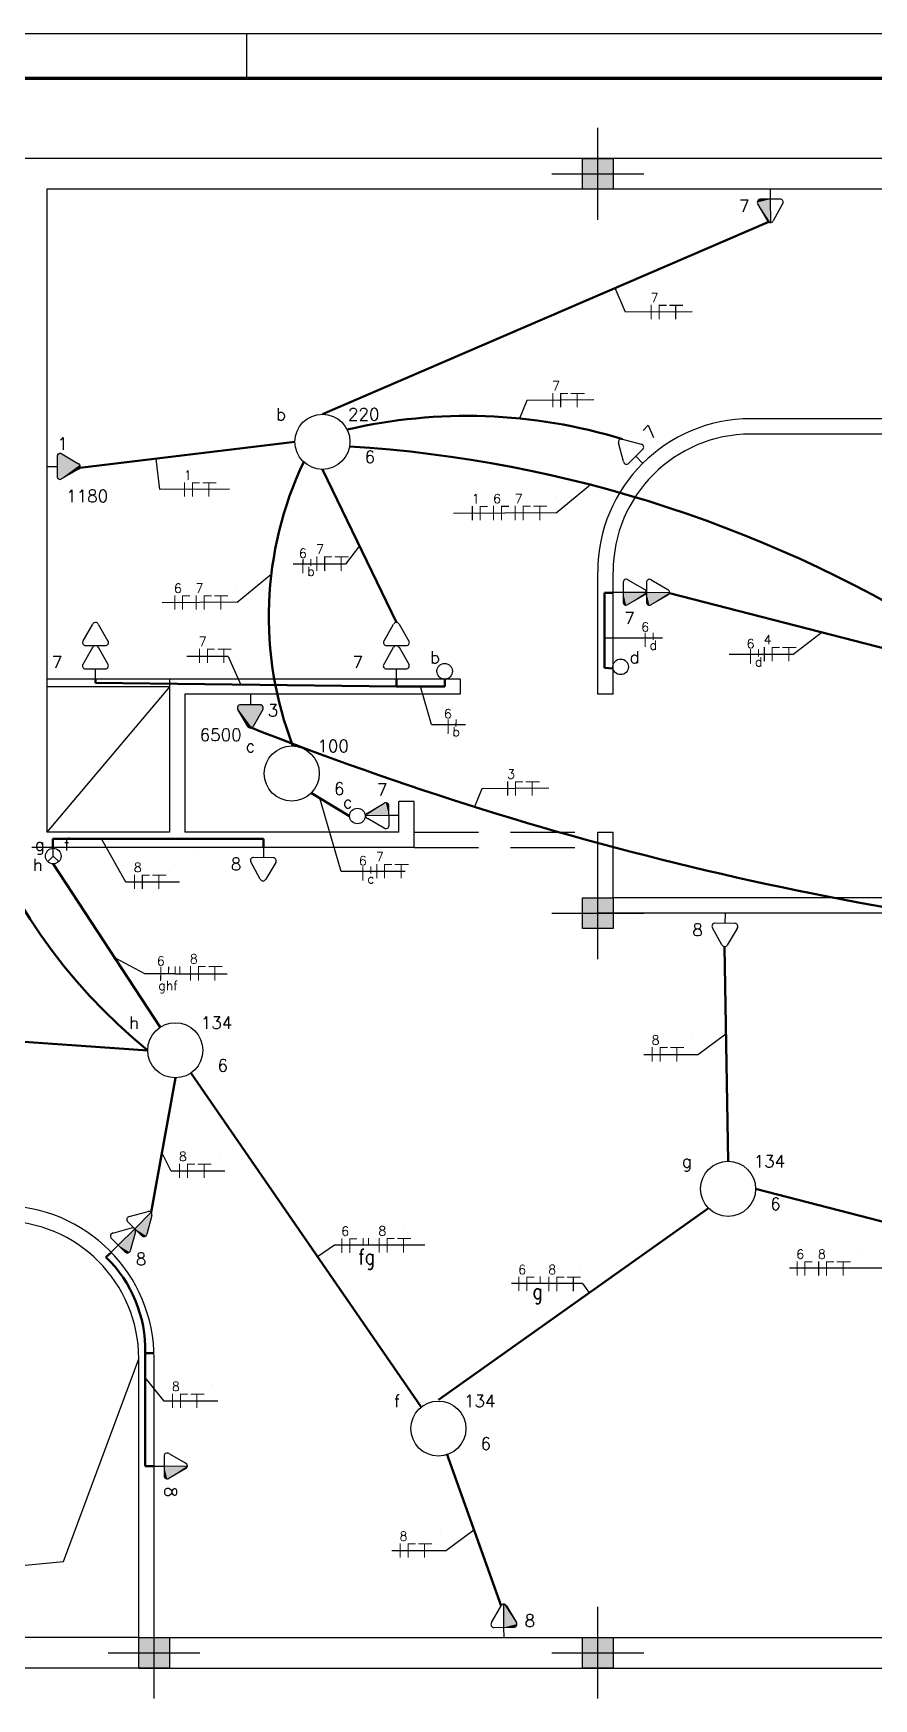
# Model space of a CAD drawing. Header units: metres. Extents: x 3615.8 to 3645.2, y 1798 to 1818.7.
# Drawn here: x 3630.58 to 3637.13, y 1805.73 to 1818.69 of the extents above; entities that cross this region are included whole.
import ezdxf
from ezdxf.enums import TextEntityAlignment as Align

# ---------------------------------------------------------------- set-up
doc = ezdxf.new("R2010")
doc.units = ezdxf.units.M
doc.linetypes.add('Contínuo', pattern=[0])
doc.linetypes.add('DASHED', pattern=[0.75, 0.5, -0.25])
for name, color, linetype in [('10', 10, 'Continuous'), ('2', 4, 'Continuous'), ('4', 136, 'Continuous'), ('Acessorios', 4, 'Continuous'), ('ALVENARIA', 7, 'Continuous'), ('CIRCUITOS', 250, 'Continuous'), ('ILUMINAÇÃO', 1, 'Contínuo'), ('INTERRUPTORES', 1, 'Continuous'), ('TOMADAS-ENERGIA', 1, 'Continuous')]:
    doc.layers.add(name, color=color, linetype=linetype)
doc.layers.add('ELETRODUTOS', color=5, linetype='Continuous', lineweight=50)
doc.styles.add('ROMANS', font='ROMANS.shx', dxfattribs={"width": 0.8, "height": 0.1})

# ---------------------------------------------------------------- blocks, each defined once
blk = doc.blocks.new('st')
at = {"layer": '2'}
h = blk.add_hatch(color=256, dxfattribs=at)
h.paths.add_polyline_path([(0, 10), (0, 0), (10, 0), (10, 10)])
h.paths.add_polyline_path([(-10, 10), (-10, 0), (0, 0), (0, 10)])
h.paths.add_polyline_path([(-10, 0), (-10, -10), (0, -10), (0, 0)])
h.paths.add_polyline_path([(0, 0), (0, -10), (10, -10), (10, 0)])
at = {"layer": '10'}
for p, q in [((0, 30), (0, -30)), ((-30, 0), (30, 0))]:
    blk.add_line(p, q, dxfattribs=at)
at = {"layer": '4'}
blk.add_lwpolyline([(-10, -10), (-10, 10), (10, 10), (10, -10)], close=True, dxfattribs=at)
blk = doc.blocks.new('A$C8d71f97b')
at = {"layer": 'TOMADAS-ENERGIA'}
for p, q in [((0.27, 0.249), (0.333, 0.359)), ((0.351, 0.218), (0.351, 0.37)), ((0.369, 0.359), (0.432, 0.248)), ((0.286, 0.218), (0.415, 0.218)), ((0.351, 0.066), (0.351, 0.218)), ((0.27, 0.097), (0.333, 0.207)), ((0.369, 0.207), (0.432, 0.096)), ((0.286, 0.066), (0.415, 0.066)), ((0.351, 0), (0.351, 0.066))]:
    blk.add_line(p, q, dxfattribs=at)
for centre, start, end in [((0.351, 0.35), 26.0479, 153.9521), ((0.286, 0.238), 143.1332, 270.777), ((0.351, 0.198), 26.0479, 153.9521), ((0.416, 0.238), 267.1811, 32.5689), ((0.286, 0.086), 143.1332, 270.777), ((0.416, 0.086), 267.1811, 32.5689)]:
    blk.add_arc(centre, 0.0197, start, end, dxfattribs=at)
at = {"layer": 'TOMADAS-ENERGIA', "linetype": 'Continuous'}
for points in [[(0.351, 0.37), (0.432, 0.248), (0.361, 0.367)], [(0.432, 0.248), (0.351, 0.37), (0.436, 0.238)], [(0.351, 0.218), (0.436, 0.238), (0.351, 0.37)], [(0.369, 0.359), (0.361, 0.367), (0.432, 0.248)], [(0.436, 0.238), (0.351, 0.218), (0.433, 0.228)], [(0.415, 0.218), (0.433, 0.228), (0.351, 0.218)], [(0.351, 0.218), (0.432, 0.096), (0.361, 0.215)], [(0.432, 0.096), (0.351, 0.218), (0.436, 0.086)], [(0.351, 0.066), (0.436, 0.086), (0.351, 0.218)], [(0.433, 0.228), (0.415, 0.218), (0.425, 0.22)], [(0.369, 0.207), (0.361, 0.215), (0.432, 0.096)], [(0.436, 0.086), (0.351, 0.066), (0.433, 0.076)], [(0.415, 0.066), (0.433, 0.076), (0.351, 0.066)], [(0.433, 0.076), (0.415, 0.066), (0.425, 0.068)]]:
    blk.add_solid(points, dxfattribs=at)
at = {"layer": 'TOMADAS-ENERGIA', "style": 'ROMANS', "flags": 8}
for tag, p in [('020', (0.103, 0.11)), ('001', (0.52, 0.108))]:
    blk.add_attdef(tag, text='', height=0.08, dxfattribs=at).set_placement(p, align=Align.MIDDLE_CENTER)
blk = doc.blocks.new('TEMED02')
for p, q in [((0, 1.32), (0, 4.36)), ((-1.62, 1.95), (-0.35, 4.14)), ((0.35, 4.14), (1.63, 1.92)), ((-1.3, 1.32), (1.28, 1.32)), ((0, 0), (0, 1.32))]:
    blk.add_line(p, q)
for centre, start, end in [((0, 3.97), 26.0479, 153.9521), ((-1.3, 1.71), 143.1332, 270.777), ((1.3, 1.71), 267.1811, 32.5689)]:
    blk.add_arc(centre, 0.393, start, end)
at = {"linetype": 'Continuous'}
for points in [[(0, 4.36), (1.63, 1.92), (0.21, 4.3)], [(1.63, 1.92), (0, 4.36), (1.69, 1.72)], [(0, 1.32), (1.69, 1.72), (0, 4.36)], [(0.35, 4.14), (0.21, 4.3), (1.63, 1.92)], [(1.69, 1.72), (0, 1.32), (1.64, 1.52)], [(1.28, 1.32), (1.64, 1.52), (0, 1.32)], [(1.64, 1.52), (1.28, 1.32), (1.49, 1.37)]]:
    blk.add_solid(points, dxfattribs=at)
at = {"style": 'ROMANS', "flags": 8}
for tag, p in [('020', (-4.96, 2.19)), ('001', (3.39, 2.17))]:
    blk.add_attdef(tag, text='', height=1.6, dxfattribs=at).set_placement(p, align=Align.MIDDLE_CENTER)
blk = doc.blocks.new('TEBAI01')
for p, q in [((-1.62, 1.95), (-0.35, 4.14)), ((0.35, 4.14), (1.63, 1.92)), ((-1.3, 1.32), (1.28, 1.32)), ((0, 0), (0, 1.32))]:
    blk.add_line(p, q)
for centre, start, end in [((0, 3.97), 26.0479, 153.9521), ((-1.3, 1.71), 143.1332, 270.777), ((1.3, 1.71), 267.1811, 32.5689)]:
    blk.add_arc(centre, 0.393, start, end)
at = {"style": 'ROMANS', "flags": 8}
for tag, p in [('020', (-5.03, 2.2)), ('001', (3.56, 2.23))]:
    blk.add_attdef(tag, text='', height=1.6, dxfattribs=at).set_placement(p, align=Align.MIDDLE_CENTER)
blk = doc.blocks.new('TEALT03')
for p, q in [((-1.62, 1.95), (-0.35, 4.14)), ((0.35, 4.14), (1.63, 1.92)), ((-1.3, 1.32), (1.28, 1.32)), ((0, 0), (0, 1.32))]:
    blk.add_line(p, q)
for centre, start, end in [((0, 3.97), 26.0479, 153.9521), ((-1.3, 1.71), 143.1332, 270.777), ((1.3, 1.71), 267.1811, 32.5689)]:
    blk.add_arc(centre, 0.393, start, end)
at = {"linetype": 'Continuous'}
for points in [[(-0.21, 4.3), (1.69, 1.72), (0, 4.36)], [(0, 4.36), (1.63, 1.92), (0.21, 4.3)], [(1.63, 1.92), (0, 4.36), (1.69, 1.72)], [(-1.62, 1.95), (1.49, 1.37), (-0.35, 4.14)], [(-0.35, 4.14), (1.64, 1.52), (-0.21, 4.3)], [(1.64, 1.52), (-0.35, 4.14), (1.49, 1.37)], [(1.69, 1.72), (-0.21, 4.3), (1.64, 1.52)], [(0.35, 4.14), (0.21, 4.3), (1.63, 1.92)], [(-1.69, 1.75), (1.28, 1.32), (-1.62, 1.95)], [(1.28, 1.32), (-1.69, 1.75), (-1.31, 1.32)], [(-1.66, 1.54), (-1.31, 1.32), (-1.69, 1.75)], [(-1.31, 1.32), (-1.66, 1.54), (-1.51, 1.38)], [(1.49, 1.37), (-1.62, 1.95), (1.28, 1.32)]]:
    blk.add_solid(points, dxfattribs=at)
at = {"style": 'ROMANS', "flags": 8}
for tag, p in [('020', (-4.82, 2.03)), ('001', (3.51, 2.07))]:
    blk.add_attdef(tag, text='', height=1.6, dxfattribs=at).set_placement(p, align=Align.MIDDLE_CENTER)
blk = doc.blocks.new('A$C93b2c405')
at = {"layer": 'TOMADAS-ENERGIA'}
for p, q in [((0.269, 0.37), (0.269, 0.304)), ((0.252, 0.163), (0.188, 0.274)), ((0.334, 0.304), (0.205, 0.304)), ((0.35, 0.273), (0.287, 0.163)), ((0.251, 0.011), (0.188, 0.122)), ((0.334, 0.152), (0.205, 0.152)), ((0.35, 0.121), (0.287, 0.011))]:
    blk.add_line(p, q, dxfattribs=at)
for centre, start, end in [((0.205, 0.284), 87.1811, 212.5689), ((0.335, 0.284), 323.1332, 90.777), ((0.204, 0.132), 87.1811, 212.5689), ((0.269, 0.172), 206.0479, 333.9521), ((0.334, 0.132), 323.1332, 90.777), ((0.269, 0.02), 206.0479, 333.9521)]:
    blk.add_arc(centre, 0.0197, start, end, dxfattribs=at)
at = {"layer": 'TOMADAS-ENERGIA', "style": 'ROMANS', "flags": 8}
for tag, p in [('001', (0.091, 0.259)), ('020', (0.521, 0.26))]:
    blk.add_attdef(tag, text='', height=0.08, rotation=180, dxfattribs=at).set_placement(p, align=Align.MIDDLE_CENTER)
blk = doc.blocks.new('A$C0BD3781F')
blk.add_circle((0.36, 0.36), 0.36)
at = {"style": 'ROMANS', "flags": 8}
for tag, p in [('001', (0.188, 0.472)), ('009', (0.502, 0.474)), ('020', (0.356, 0.232))]:
    blk.add_attdef(tag, text='', height=0.16, dxfattribs=at).set_placement(p, align=Align.MIDDLE_CENTER)
blk = doc.blocks.new('Ir1s01')
blk.add_circle((0, 1.02), 1.02)
at = {"style": 'ROMANS', "flags": 8}
blk.add_attdef('009', text='', height=1.6, dxfattribs=at).set_placement((1.81, 2.29), align=Align.MIDDLE_CENTER)
blk = doc.blocks.new('Ir3s03')
for p, q in [((0, 1.02), (-0.72, 0.3)), ((0, 1.02), (0, 2.03)), ((0.72, 0.3), (0, 1.02)), ((0, 1.02), (0, 1.02))]:
    blk.add_line(p, q)
blk.add_circle((0, 1.02), 1.02)
at = {"style": 'ROMANS', "flags": 8}
for tag, p in [('030', (-1.77, 2.54)), ('009', (1.79, 2.54)), ('031', (-2.03, -0.12))]:
    blk.add_attdef(tag, text='', height=1.6, dxfattribs=at).set_placement(p, align=Align.MIDDLE_CENTER)
blk = doc.blocks.new('FNT')
at = {"const_width": 0.24}
for points in [[(0.12, 1.68), (0.12, -1.68)], [(1.84, 1.56), (3.68, 1.56)], [(1.96, 1.44), (1.96, -1.68)], [(4.32, 1.56), (7.52, 1.56)], [(5.8, 1.44), (5.8, -1.68)]]:
    blk.add_lwpolyline(points, dxfattribs=at)
at = {"style": 'ROMANS', "flags": 8}
blk.add_attdef('001', text='', height=1.6, dxfattribs=at).set_placement((0.89, 3.34), align=Align.MIDDLE_CENTER)
blk = doc.blocks.new('A$C27EA2FDF')
at = {"const_width": 0.009}
for points in [[(0.04, 0.126), (0.04, 0)], [(0.104, 0.121), (0.173, 0.121)], [(0.109, 0.117), (0.109, 0)]]:
    blk.add_lwpolyline(points, dxfattribs=at)
at = {"style": 'ROMANS', "flags": 8}
blk.add_attdef('001', text='', height=0.06, dxfattribs=at).set_placement((0.069, 0.188), align=Align.MIDDLE_CENTER)
blk = doc.blocks.new('A$C3508442B')
at = {"const_width": 0.024}
for points in [[(0.227, 0.043), (0.392, 0.012)], [(0.262, 0.224), (0.592, 0.161)]]:
    blk.add_lwpolyline(points, dxfattribs=at)
at = {"style": 'ROMANS', "flags": 8}
for tag, p in [('001', (0.105, 0.258)), ('009', (0.634, 0.329))]:
    blk.add_attdef(tag, text='', height=0.16, rotation=79, dxfattribs=at).set_placement(p, align=Align.MIDDLE_CENTER)

msp = doc.modelspace()

# ---------------------------------------------------------------- linework, layer by layer
for p, q in [((3615.809, 1818.686), (3645.156, 1818.686)), ((3632.245, 1818.686), (3632.245, 1818.338))]:
    msp.add_line(p, q)
at = {"lineweight": 100}
msp.add_line((3616.507, 1818.338), (3644.807, 1818.338), dxfattribs=at)
at = {"color": 18, "true_color": 0x000000}
msp.add_line((3636.501, 1813.851), (3636.725, 1814.025), dxfattribs=at)
at = {"layer": 'Acessorios'}
for p, q in [((3631.645, 1813.661), (3630.691, 1813.661)), ((3631.645, 1813.601), (3630.691, 1812.469)), ((3631.645, 1813.601), (3630.691, 1813.601)), ((3631.406, 1806.202), (3624.734, 1806.202)), ((3631.406, 1805.964), (3624.734, 1805.964))]:
    msp.add_line(p, q, dxfattribs=at)
at = {"layer": 'Acessorios', "linetype": 'DASHED'}
for p, q in [((3633.551, 1812.469), (3634.981, 1812.469)), ((3633.551, 1812.35), (3634.981, 1812.35))]:
    msp.add_line(p, q, dxfattribs=at)
at = {"layer": 'ALVENARIA'}
for p, q in [((3641.058, 1817.712), (3617.227, 1817.712)), ((3630.691, 1817.474), (3630.691, 1812.469)), ((3641.058, 1817.474), (3630.691, 1817.474)), ((3641.058, 1815.687), (3636.172, 1815.687)), ((3640.819, 1815.567), (3636.172, 1815.567)), ((3634.981, 1813.542), (3634.981, 1814.495)), ((3635.1, 1813.542), (3635.1, 1814.495)), ((3631.645, 1813.661), (3631.645, 1812.469)), ((3633.908, 1813.661), (3631.645, 1813.661)), ((3633.908, 1813.661), (3633.908, 1813.542)), ((3631.764, 1813.542), (3631.764, 1812.469)), ((3633.908, 1813.542), (3631.764, 1813.542)), ((3635.1, 1813.542), (3634.981, 1813.542)), ((3633.432, 1812.469), (3633.432, 1812.708)), ((3633.551, 1812.708), (3633.432, 1812.708)), ((3633.551, 1812.35), (3633.551, 1812.708)), ((3631.645, 1812.469), (3630.691, 1812.469)), ((3633.432, 1812.469), (3631.764, 1812.469)), ((3634.981, 1811.838), (3634.981, 1812.469)), ((3634.981, 1812.469), (3635.1, 1812.469)), ((3635.1, 1811.957), (3635.1, 1812.469)), ((3633.551, 1812.35), (3630.572, 1812.35)), ((3640.819, 1811.838), (3634.981, 1811.838)), ((3640.819, 1811.957), (3635.1, 1811.957)), ((3630.819, 1806.794), (3631.406, 1808.371)), ((3631.406, 1805.964), (3631.406, 1808.371)), ((3631.525, 1806.202), (3631.525, 1808.371)), ((3624.734, 1806.202), (3630.819, 1806.794)), ((3631.525, 1806.202), (3640.819, 1806.202)), ((3631.406, 1805.964), (3641.058, 1805.964))]:
    msp.add_line(p, q, dxfattribs=at)
for centre, radius, start, end in [((3636.172, 1814.495), 1.192, 90, 180), ((3636.172, 1814.495), 1.072, 90, 180), ((3630.334, 1808.371), 1.192, 0, 90), ((3630.334, 1808.371), 1.072, 0, 90)]:
    msp.add_arc(centre, radius, start, end, dxfattribs=at)
at = {"layer": 'CIRCUITOS'}
for p, q in [((3635.196, 1816.516), (3635.115, 1816.703)), ((3635.716, 1816.519), (3635.196, 1816.516)), ((3634.429, 1815.83), (3634.371, 1815.689)), ((3634.95, 1815.833), (3634.429, 1815.83)), ((3631.57, 1815.135), (3631.541, 1815.376)), ((3632.112, 1815.139), (3631.57, 1815.135)), ((3634.653, 1815.084), (3634.653, 1815.084)), ((3634.658, 1814.955), (3634.923, 1815.174)), ((3634.658, 1814.955), (3633.858, 1814.95)), ((3633.124, 1814.698), (3633.015, 1814.555)), ((3632.173, 1814.258), (3632.438, 1814.477)), ((3633.015, 1814.555), (3632.609, 1814.555)), ((3632.168, 1814.387), (3632.168, 1814.387)), ((3632.173, 1814.258), (3631.588, 1814.255)), ((3635.033, 1813.981), (3635.485, 1813.981)), ((3635.222, 1813.981), (3635.222, 1813.981)), ((3632.101, 1813.837), (3631.781, 1813.837)), ((3632.101, 1813.837), (3632.201, 1813.617)), ((3636.501, 1813.851), (3636.003, 1813.851)), ((3633.687, 1813.306), (3633.601, 1813.602)), ((3633.687, 1813.306), (3633.95, 1813.306)), ((3634.078, 1812.807), (3634.02, 1812.666)), ((3634.599, 1812.811), (3634.078, 1812.807)), ((3632.983, 1812.162), (3632.816, 1812.735)), ((3631.306, 1812.08), (3631.117, 1812.417)), ((3631.842, 1812.335), (3631.842, 1812.335)), ((3631.686, 1812.214), (3631.686, 1812.214)), ((3633.481, 1812.162), (3632.983, 1812.162)), ((3631.724, 1812.08), (3631.306, 1812.08)), ((3631.454, 1811.367), (3631.22, 1811.491)), ((3631.689, 1811.367), (3631.454, 1811.367)), ((3631.689, 1811.367), (3632.094, 1811.367)), ((3635.719, 1810.871), (3635.719, 1810.871)), ((3635.757, 1810.736), (3635.979, 1810.9)), ((3635.757, 1810.736), (3635.34, 1810.736)), ((3631.659, 1809.83), (3631.586, 1809.977)), ((3632.038, 1809.965), (3632.038, 1809.965)), ((3632.076, 1809.83), (3631.659, 1809.83)), ((3633.471, 1809.383), (3633.471, 1809.383)), ((3632.931, 1809.254), (3632.799, 1809.164)), ((3633.635, 1809.254), (3632.931, 1809.254)), ((3637.015, 1809.204), (3637.015, 1809.204)), ((3634.849, 1809.084), (3634.849, 1809.084)), ((3637.307, 1809.075), (3636.475, 1809.075)), ((3634.863, 1808.956), (3634.309, 1808.956)), ((3634.863, 1808.956), (3634.915, 1808.883)), ((3631.604, 1808.04), (3631.456, 1808.224)), ((3631.983, 1808.174), (3631.983, 1808.174)), ((3632.021, 1808.04), (3631.604, 1808.04)), ((3633.756, 1807.009), (3633.756, 1807.009)), ((3633.794, 1806.875), (3634.016, 1807.039)), ((3633.794, 1806.875), (3633.376, 1806.875))]:
    msp.add_line(p, q, dxfattribs=at)
at = {"layer": 'CIRCUITOS', "const_width": 0.00804}
for points in [[(3631.69, 1811.424), (3631.689, 1811.367)], [(3631.727, 1811.424), (3631.727, 1811.367)], [(3631.727, 1811.424), (3631.727, 1811.367)], [(3633.153, 1809.311), (3633.153, 1809.254)], [(3633.153, 1809.311), (3633.153, 1809.254)], [(3633.196, 1809.311), (3633.196, 1809.254)], [(3634.532, 1809.012), (3634.531, 1808.956)]]:
    msp.add_lwpolyline(points, dxfattribs=at)
at = {"layer": 'ELETRODUTOS'}
for p, q in [((3632.836, 1815.722), (3636.313, 1817.218)), ((3632.622, 1815.508), (3630.948, 1815.304)), ((3632.836, 1815.293), (3633.412, 1814.102)), ((3635.033, 1813.747), (3635.033, 1814.331)), ((3635.033, 1814.331), (3635.1, 1814.331)), ((3637.745, 1813.762), (3635.54, 1814.329)), ((3631.068, 1813.632), (3631.068, 1813.661)), ((3633.412, 1813.661), (3633.412, 1813.602)), ((3633.789, 1813.661), (3633.789, 1813.602)), ((3635.1, 1813.743), (3635.033, 1813.747)), ((3633.412, 1813.602), (3631.068, 1813.632)), ((3633.412, 1813.602), (3633.789, 1813.602)), ((3632.75, 1812.774), (3633.048, 1812.595)), ((3632.378, 1812.417), (3630.737, 1812.417)), ((3630.737, 1812.417), (3630.737, 1812.35)), ((3632.378, 1812.35), (3632.378, 1812.417)), ((3630.74, 1812.222), (3631.573, 1810.951)), ((3635.996, 1809.908), (3635.968, 1811.578)), ((3628.982, 1810.946), (3631.476, 1810.771)), ((3631.691, 1810.557), (3631.502, 1809.511)), ((3633.602, 1807.999), (3631.812, 1810.595)), ((3638.818, 1809.02), (3636.21, 1809.694)), ((3635.844, 1809.542), (3633.741, 1808.05)), ((3631.19, 1809.199), (3631.15, 1809.161)), ((3631.525, 1808.415), (3631.456, 1808.415)), ((3631.456, 1808.415), (3631.456, 1807.535)), ((3634.228, 1806.448), (3633.804, 1807.63)), ((3631.525, 1807.535), (3631.456, 1807.535))]:
    msp.add_line(p, q, dxfattribs=at)
for centre, radius, start, end in [((3633.963, 1811.569), 4.14, 73.0168, 103.0448), ((3632.43, 1805.533), 9.958, 57.3103, 86.4419), ((3635.219, 1814.147), 2.8, 154.539, 201.0829), ((3634.23, 1814.162), 4.368, 167.1177, 230.9211), ((3641.695, 1837.107), 25.617, 248.3749, 265.6762), ((3630.457, 1808.442), 0.999, 358.4958, 46.0876)]:
    msp.add_arc(centre, radius, start, end, dxfattribs=at)

# ---------------------------------------------------------------- block references
ref = msp.add_blockref('A$C8d71f97b', (3635.102, 1814.756), dxfattribs=dict(xscale=1.191536858363295, yscale=1.191536858363295, zscale=1.191536858363295, rotation=269.6985197882037))
ref.add_attrib('001', '7', dxfattribs={"layer": 'TOMADAS-ENERGIA', "height": 0.0953, "style": 'ROMANS', "flags": 8}).set_placement((3635.228, 1814.135), align=Align.MIDDLE_CENTER)
at = {"xscale": 1.191536858363295, "yscale": 1.191536858363295, "zscale": 1.191536858363295, "rotation": 180}
for p in [(3631.39, 1814.102), (3633.733, 1814.102)]:
    msp.add_blockref('A$C93b2c405', p, dxfattribs=at).add_auto_attribs({'020': '7'})
ref = msp.add_blockref('A$C8d71f97b', (3630.895, 1809.495), dxfattribs=dict(xscale=1.191536858363295, yscale=1.191536858363295, zscale=1.191536858363295, rotation=315.0000000001031))
ref.add_attrib('001', '8', dxfattribs={"layer": 'TOMADAS-ENERGIA', "height": 0.0953, "style": 'ROMANS', "flags": 8}).set_placement((3631.424, 1809.147), align=Align.MIDDLE_CENTER)
at = {"layer": 'ALVENARIA', "xscale": 0.01191536858363295, "yscale": 0.01191536858363295, "zscale": 0.01191536858363295, "rotation": 89.99999999999999}
for p in [(3634.981, 1817.593), (3634.981, 1811.838), (3631.525, 1806.083), (3634.981, 1806.083)]:
    msp.add_blockref('st', p, dxfattribs=at)
at = {"layer": 'CIRCUITOS', "lineweight": 30}
ref = msp.add_blockref('FNT', (3635.393, 1816.517), dxfattribs=dict(at, xscale=0.03351197414098, yscale=0.03351197414098, zscale=0.03351197414098))
ref.add_attrib('001', '7', dxfattribs={"layer": '0', "height": 0.0715, "style": 'ROMANS', "flags": 8}).set_placement((3635.423, 1816.629), align=Align.MIDDLE_CENTER)
ref = msp.add_blockref('FNT', (3634.626, 1815.831), dxfattribs=dict(at, xscale=0.03351197414098, yscale=0.03351197414098, zscale=0.03351197414098))
ref.add_attrib('001', '7', dxfattribs={"layer": '0', "height": 0.0715, "style": 'ROMANS', "flags": 8}).set_placement((3634.656, 1815.943), align=Align.MIDDLE_CENTER)
ref = msp.add_blockref('FNT', (3631.758, 1815.136), dxfattribs=dict(at, xscale=0.03351197414098, yscale=0.03351197414098, zscale=0.03351197414098))
ref.add_attrib('001', '1', dxfattribs={"layer": '0', "height": 0.0715, "style": 'ROMANS', "flags": 8}).set_placement((3631.788, 1815.248), align=Align.MIDDLE_CENTER)
at = {"layer": 'CIRCUITOS'}
ref = msp.add_blockref('A$C27EA2FDF', (3633.968, 1814.896), dxfattribs=dict(at, xscale=0.893652643772471, yscale=0.893652643772471, zscale=0.893652643772471))
ref.add_attrib('001', '1', dxfattribs={"layer": '0', "height": 0.0715, "style": 'ROMANS', "flags": 8}).set_placement((3634.03, 1815.064), align=Align.MIDDLE_CENTER)
ref = msp.add_blockref('A$C27EA2FDF', (3634.134, 1814.897), dxfattribs=dict(at, xscale=0.893652643772471, yscale=0.893652643772471, zscale=0.893652643772471))
ref.add_attrib('001', '6', dxfattribs={"layer": '0', "height": 0.0715, "style": 'ROMANS', "flags": 8}).set_placement((3634.196, 1815.065), align=Align.MIDDLE_CENTER)
at = {"layer": 'CIRCUITOS', "lineweight": 30}
ref = msp.add_blockref('FNT', (3634.334, 1814.953), dxfattribs=dict(at, xscale=0.03351197414098, yscale=0.03351197414098, zscale=0.03351197414098))
ref.add_attrib('001', '7', dxfattribs={"layer": '0', "height": 0.0715, "style": 'ROMANS', "flags": 8}).set_placement((3634.364, 1815.065), align=Align.MIDDLE_CENTER)
ref = msp.add_blockref('FNT', (3632.788, 1814.559), dxfattribs=dict(at, xscale=0.03351197414098, yscale=0.03351197414098, zscale=0.03351197414098))
ref.add_attrib('001', '7', dxfattribs={"layer": '0', "height": 0.0715, "style": 'ROMANS', "flags": 8}).set_placement((3632.818, 1814.671), align=Align.MIDDLE_CENTER)
ref = msp.add_blockref('A$C3508442B', (3632.776, 1814.668), dxfattribs=dict(at, xscale=-0.335119741414676, yscale=0.3351197414146765, zscale=0.3351197414146765, rotation=78.7512890459185))
ref.add_attrib('009', 'b', dxfattribs={"layer": '0', "height": 0.0715, "rotation": 359.7513, "style": 'ROMANS', "flags": 8}).set_placement((3632.748, 1814.499), align=Align.MIDDLE_CENTER)
ref.add_attrib('001', '6', dxfattribs={"layer": '0', "height": 0.0715, "style": 'ROMANS', "flags": 8}).set_placement((3632.684, 1814.64), align=Align.MIDDLE_CENTER)
at = {"layer": 'CIRCUITOS'}
ref = msp.add_blockref('A$C27EA2FDF', (3631.65, 1814.2), dxfattribs=dict(at, xscale=0.893652643772471, yscale=0.893652643772471, zscale=0.893652643772471))
ref.add_attrib('001', '6', dxfattribs={"layer": '0', "height": 0.0715, "style": 'ROMANS', "flags": 8}).set_placement((3631.711, 1814.368), align=Align.MIDDLE_CENTER)
at = {"layer": 'CIRCUITOS', "lineweight": 30}
ref = msp.add_blockref('FNT', (3631.85, 1814.256), dxfattribs=dict(at, xscale=0.03351197414098, yscale=0.03351197414098, zscale=0.03351197414098))
ref.add_attrib('001', '7', dxfattribs={"layer": '0', "height": 0.0715, "style": 'ROMANS', "flags": 8}).set_placement((3631.879, 1814.368), align=Align.MIDDLE_CENTER)
ref = msp.add_blockref('A$C3508442B', (3635.441, 1814.094), dxfattribs=dict(at, xscale=-0.335119741414676, yscale=0.3351197414146765, zscale=0.3351197414146765, rotation=78.7512890459185))
ref.add_attrib('009', 'd', dxfattribs={"layer": '0', "height": 0.0715, "rotation": 359.7513, "style": 'ROMANS', "flags": 8}).set_placement((3635.413, 1813.925), align=Align.MIDDLE_CENTER)
ref.add_attrib('001', '6', dxfattribs={"layer": '0', "height": 0.0715, "style": 'ROMANS', "flags": 8}).set_placement((3635.35, 1814.066), align=Align.MIDDLE_CENTER)
ref = msp.add_blockref('FNT', (3631.875, 1813.841), dxfattribs=dict(at, xscale=0.03351197414098, yscale=0.03351197414098, zscale=0.03351197414098))
ref.add_attrib('001', '7', dxfattribs={"layer": '0', "height": 0.0715, "style": 'ROMANS', "flags": 8}).set_placement((3631.904, 1813.953), align=Align.MIDDLE_CENTER)
ref = msp.add_blockref('A$C3508442B', (3636.262, 1813.964), dxfattribs=dict(at, xscale=-0.335119741414676, yscale=0.3351197414146765, zscale=0.3351197414146765, rotation=78.7512890459185))
ref.add_attrib('009', 'd', dxfattribs={"layer": '0', "height": 0.0715, "rotation": 359.7513, "style": 'ROMANS', "flags": 8}).set_placement((3636.234, 1813.795), align=Align.MIDDLE_CENTER)
ref.add_attrib('001', '6', dxfattribs={"layer": '0', "height": 0.0715, "style": 'ROMANS', "flags": 8}).set_placement((3636.171, 1813.936), align=Align.MIDDLE_CENTER)
ref = msp.add_blockref('FNT', (3636.274, 1813.855), dxfattribs=dict(at, xscale=0.03351197414098, yscale=0.03351197414098, zscale=0.03351197414098))
ref.add_attrib('001', '4', dxfattribs={"layer": '0', "height": 0.0715, "style": 'ROMANS', "flags": 8}).set_placement((3636.304, 1813.967), align=Align.MIDDLE_CENTER)
ref = msp.add_blockref('A$C3508442B', (3633.906, 1813.419), dxfattribs=dict(at, xscale=-0.335119741414676, yscale=0.3351197414146765, zscale=0.3351197414146765, rotation=78.7512890459185))
ref.add_attrib('009', 'b', dxfattribs={"layer": '0', "height": 0.0715, "rotation": 359.7513, "style": 'ROMANS', "flags": 8}).set_placement((3633.878, 1813.251), align=Align.MIDDLE_CENTER)
ref.add_attrib('001', '6', dxfattribs={"layer": '0', "height": 0.0715, "style": 'ROMANS', "flags": 8}).set_placement((3633.814, 1813.391), align=Align.MIDDLE_CENTER)
ref = msp.add_blockref('FNT', (3634.275, 1812.809), dxfattribs=dict(at, xscale=0.03351197414098, yscale=0.03351197414098, zscale=0.03351197414098))
ref.add_attrib('001', '3', dxfattribs={"layer": '0', "height": 0.0715, "style": 'ROMANS', "flags": 8}).set_placement((3634.305, 1812.921), align=Align.MIDDLE_CENTER)
ref = msp.add_blockref('FNT', (3631.368, 1812.083), dxfattribs=dict(at, xscale=0.03351197414098, yscale=0.03351197414098, zscale=0.03351197414098))
ref.add_attrib('001', '8', dxfattribs={"layer": '0', "height": 0.0715, "style": 'ROMANS', "flags": 8}).set_placement((3631.398, 1812.195), align=Align.MIDDLE_CENTER)
ref = msp.add_blockref('A$C3508442B', (3633.243, 1812.275), dxfattribs=dict(at, xscale=-0.335119741414676, yscale=0.3351197414146765, zscale=0.3351197414146765, rotation=78.7512890459185))
ref.add_attrib('009', 'c', dxfattribs={"layer": '0', "height": 0.0715, "rotation": 359.7513, "style": 'ROMANS', "flags": 8}).set_placement((3633.214, 1812.106), align=Align.MIDDLE_CENTER)
ref.add_attrib('001', '6', dxfattribs={"layer": '0', "height": 0.0715, "style": 'ROMANS', "flags": 8}).set_placement((3633.151, 1812.247), align=Align.MIDDLE_CENTER)
ref = msp.add_blockref('FNT', (3633.255, 1812.166), dxfattribs=dict(at, xscale=0.03351197414098, yscale=0.03351197414098, zscale=0.03351197414098))
ref.add_attrib('001', '7', dxfattribs={"layer": '0', "height": 0.0715, "style": 'ROMANS', "flags": 8}).set_placement((3633.284, 1812.278), align=Align.MIDDLE_CENTER)
ref = msp.add_blockref('A$C3508442B', (3631.668, 1811.495), dxfattribs=dict(at, xscale=-0.335119741414676, yscale=0.3351197414146765, zscale=0.3351197414146765, rotation=78.7512890459185))
ref.add_attrib('009', 'ghf', dxfattribs={"layer": '0', "height": 0.0715, "rotation": 359.7513, "style": 'ROMANS', "flags": 8}).set_placement((3631.558, 1811.219), align=Align.BOTTOM_LEFT)
ref.add_attrib('001', '6', dxfattribs={"layer": '0', "height": 0.0715, "style": 'ROMANS', "flags": 8}).set_placement((3631.577, 1811.467), align=Align.MIDDLE_CENTER)
ref = msp.add_blockref('FNT', (3631.805, 1811.371), dxfattribs=dict(at, xscale=0.03351197414098, yscale=0.03351197414098, zscale=0.03351197414098))
ref.add_attrib('001', '8', dxfattribs={"layer": '0', "height": 0.0715, "style": 'ROMANS', "flags": 8}).set_placement((3631.835, 1811.483), align=Align.MIDDLE_CENTER)
ref = msp.add_blockref('FNT', (3635.401, 1810.74), dxfattribs=dict(at, xscale=0.03351197414098, yscale=0.03351197414098, zscale=0.03351197414098))
ref.add_attrib('001', '8', dxfattribs={"layer": '0', "height": 0.0715, "style": 'ROMANS', "flags": 8}).set_placement((3635.431, 1810.852), align=Align.MIDDLE_CENTER)
ref = msp.add_blockref('FNT', (3631.72, 1809.834), dxfattribs=dict(at, xscale=0.03351197414098, yscale=0.03351197414098, zscale=0.03351197414098))
ref.add_attrib('001', '8', dxfattribs={"layer": '0', "height": 0.0715, "style": 'ROMANS', "flags": 8}).set_placement((3631.75, 1809.946), align=Align.MIDDLE_CENTER)
at = {"layer": 'CIRCUITOS'}
ref = msp.add_blockref('A$C27EA2FDF', (3632.952, 1809.195), dxfattribs=dict(at, xscale=0.893652643772471, yscale=0.893652643772471, zscale=0.893652643772471))
ref.add_attrib('001', '6', dxfattribs={"layer": '0', "height": 0.0715, "style": 'ROMANS', "flags": 8}).set_placement((3633.014, 1809.364), align=Align.MIDDLE_CENTER)
at = {"layer": 'CIRCUITOS', "lineweight": 30}
ref = msp.add_blockref('FNT', (3633.274, 1809.254), dxfattribs=dict(at, xscale=0.03351197414098, yscale=0.03351197414098, zscale=0.03351197414098))
ref.add_attrib('001', '8', dxfattribs={"layer": '0', "height": 0.0715, "style": 'ROMANS', "flags": 8}).set_placement((3633.303, 1809.366), align=Align.MIDDLE_CENTER)
at = {"layer": 'CIRCUITOS'}
ref = msp.add_blockref('A$C27EA2FDF', (3636.497, 1809.017), dxfattribs=dict(at, xscale=0.893652643772471, yscale=0.893652643772471, zscale=0.893652643772471))
ref.add_attrib('001', '6', dxfattribs={"layer": '0', "height": 0.0715, "style": 'ROMANS', "flags": 8}).set_placement((3636.558, 1809.185), align=Align.MIDDLE_CENTER)
at = {"layer": 'CIRCUITOS', "lineweight": 30}
ref = msp.add_blockref('FNT', (3636.697, 1809.073), dxfattribs=dict(at, xscale=0.03351197414098, yscale=0.03351197414098, zscale=0.03351197414098))
ref.add_attrib('001', '8', dxfattribs={"layer": '0', "height": 0.0715, "style": 'ROMANS', "flags": 8}).set_placement((3636.726, 1809.185), align=Align.MIDDLE_CENTER)
at = {"layer": 'CIRCUITOS'}
ref = msp.add_blockref('A$C27EA2FDF', (3634.331, 1808.897), dxfattribs=dict(at, xscale=0.893652643772471, yscale=0.893652643772471, zscale=0.893652643772471))
ref.add_attrib('001', '6', dxfattribs={"layer": '0', "height": 0.0715, "style": 'ROMANS', "flags": 8}).set_placement((3634.392, 1809.065), align=Align.MIDDLE_CENTER)
at = {"layer": 'CIRCUITOS', "lineweight": 30}
ref = msp.add_blockref('FNT', (3634.596, 1808.953), dxfattribs=dict(at, xscale=0.03351197414098, yscale=0.03351197414098, zscale=0.03351197414098))
ref.add_attrib('001', '8', dxfattribs={"layer": '0', "height": 0.0715, "style": 'ROMANS', "flags": 8}).set_placement((3634.626, 1809.065), align=Align.MIDDLE_CENTER)
ref = msp.add_blockref('FNT', (3631.665, 1808.043), dxfattribs=dict(at, xscale=0.03351197414098, yscale=0.03351197414098, zscale=0.03351197414098))
ref.add_attrib('001', '8', dxfattribs={"layer": '0', "height": 0.0715, "style": 'ROMANS', "flags": 8}).set_placement((3631.695, 1808.156), align=Align.MIDDLE_CENTER)
ref = msp.add_blockref('FNT', (3633.438, 1806.878), dxfattribs=dict(at, xscale=0.03351197414098, yscale=0.03351197414098, zscale=0.03351197414098))
ref.add_attrib('001', '8', dxfattribs={"layer": '0', "height": 0.0715, "style": 'ROMANS', "flags": 8}).set_placement((3633.468, 1806.99), align=Align.MIDDLE_CENTER)
at = {"layer": 'ILUMINAÇÃO'}
ref = msp.add_blockref('A$C0BD3781F', (3632.622, 1815.293), dxfattribs=dict(at, xscale=0.5957684291816475, yscale=0.5957684291816475, zscale=0.5957684291816475))
ref.add_attrib('020', '6', dxfattribs={"layer": '0', "height": 0.0953, "style": 'ROMANS', "flags": 8}).set_placement((3633.206, 1815.39), align=Align.MIDDLE_CENTER)
ref.add_attrib('009', '220', dxfattribs={"layer": '0', "height": 0.0953, "style": 'ROMANS', "flags": 8}).set_placement((3633.158, 1815.722), align=Align.MIDDLE_CENTER)
ref.add_attrib('001', 'b', dxfattribs={"layer": '0', "height": 0.0953, "style": 'ROMANS', "flags": 8}).set_placement((3632.514, 1815.722), align=Align.MIDDLE_CENTER)
ref = msp.add_blockref('A$C0BD3781F', (3632.383, 1812.711), dxfattribs=dict(at, xscale=0.5957684291816475, yscale=0.5957684291816475, zscale=0.5957684291816475))
ref.add_attrib('020', '6', dxfattribs={"layer": '0', "height": 0.0953, "style": 'ROMANS', "flags": 8}).set_placement((3632.967, 1812.807), align=Align.MIDDLE_CENTER)
ref.add_attrib('009', '100', dxfattribs={"layer": '0', "height": 0.0953, "style": 'ROMANS', "flags": 8}).set_placement((3632.92, 1813.14), align=Align.MIDDLE_CENTER)
ref.add_attrib('001', 'c', dxfattribs={"layer": '0', "height": 0.0953, "style": 'ROMANS', "flags": 8}).set_placement((3632.276, 1813.14), align=Align.MIDDLE_CENTER)
ref = msp.add_blockref('A$C0BD3781F', (3631.476, 1810.557), dxfattribs=dict(at, xscale=0.5957684291816475, yscale=0.5957684291816475, zscale=0.5957684291816475))
ref.add_attrib('020', '6', dxfattribs={"layer": '0', "height": 0.0953, "style": 'ROMANS', "flags": 8}).set_placement((3632.06, 1810.653), align=Align.MIDDLE_CENTER)
ref.add_attrib('009', '134', dxfattribs={"layer": '0', "height": 0.0953, "style": 'ROMANS', "flags": 8}).set_placement((3632.012, 1810.986), align=Align.MIDDLE_CENTER)
ref.add_attrib('001', 'h', dxfattribs={"layer": '0', "height": 0.0953, "style": 'ROMANS', "flags": 8}).set_placement((3631.369, 1810.986), align=Align.MIDDLE_CENTER)
ref = msp.add_blockref('A$C0BD3781F', (3635.781, 1809.479), dxfattribs=dict(at, xscale=0.5957684291816475, yscale=0.5957684291816475, zscale=0.5957684291816475))
ref.add_attrib('020', '6', dxfattribs={"layer": '0', "height": 0.0953, "style": 'ROMANS', "flags": 8}).set_placement((3636.365, 1809.576), align=Align.MIDDLE_CENTER)
ref.add_attrib('009', '134', dxfattribs={"layer": '0', "height": 0.0953, "style": 'ROMANS', "flags": 8}).set_placement((3636.317, 1809.908), align=Align.MIDDLE_CENTER)
ref.add_attrib('001', 'g', dxfattribs={"layer": '0', "height": 0.0953, "style": 'ROMANS', "flags": 8}).set_placement((3635.674, 1809.908), align=Align.MIDDLE_CENTER)
ref = msp.add_blockref('A$C0BD3781F', (3633.525, 1807.613), dxfattribs=dict(at, xscale=0.5957684291816475, yscale=0.5957684291816475, zscale=0.5957684291816475))
ref.add_attrib('020', '6', dxfattribs={"layer": '0', "height": 0.0953, "style": 'ROMANS', "flags": 8}).set_placement((3634.109, 1807.71), align=Align.MIDDLE_CENTER)
ref.add_attrib('009', '134', dxfattribs={"layer": '0', "height": 0.0953, "style": 'ROMANS', "flags": 8}).set_placement((3634.061, 1808.042), align=Align.MIDDLE_CENTER)
ref.add_attrib('001', 'f', dxfattribs={"layer": '0', "height": 0.0953, "style": 'ROMANS', "flags": 8}).set_placement((3633.418, 1808.042), align=Align.MIDDLE_CENTER)
at = {"layer": 'INTERRUPTORES'}
ref = msp.add_blockref('Ir1s01', (3633.849, 1813.722), dxfattribs=dict(at, xscale=0.05957684291838148, yscale=0.05957684291838148, zscale=0.05957684291838148, rotation=89.99999999999999))
ref.add_attrib('009', 'b', dxfattribs={"layer": '0', "height": 0.0953, "style": 'ROMANS', "flags": 8}).set_placement((3633.713, 1813.829), align=Align.MIDDLE_CENTER)
at = {"layer": 'INTERRUPTORES', "xscale": 0.05957684291838148, "yscale": 0.05957684291838148, "zscale": 0.05957684291838148}
msp.add_blockref('Ir1s01', (3635.159, 1813.695), dxfattribs=at).add_auto_attribs({'009': 'd'})
at = {"layer": 'INTERRUPTORES'}
ref = msp.add_blockref('Ir1s01', (3633.17, 1812.595), dxfattribs=dict(at, xscale=0.05957684291838148, yscale=0.05957684291838148, zscale=0.05957684291838148, rotation=89.99999999999999))
ref.add_attrib('009', 'c', dxfattribs={"layer": '0', "height": 0.0953, "style": 'ROMANS', "flags": 8}).set_placement((3633.033, 1812.703), align=Align.MIDDLE_CENTER)
ref = msp.add_blockref('Ir3s03', (3630.74, 1812.222), dxfattribs=dict(at, xscale=0.05957684291816473, yscale=0.05957684291816473, zscale=0.05957684291816473))
ref.add_attrib('009', 'f', dxfattribs={"layer": '0', "height": 0.0953, "style": 'ROMANS'}).set_placement((3630.847, 1812.374), align=Align.MIDDLE_CENTER)
ref.add_attrib('030', 'g', dxfattribs={"layer": '0', "height": 0.0953, "style": 'ROMANS'}).set_placement((3630.635, 1812.374), align=Align.MIDDLE_CENTER)
ref.add_attrib('031', 'h', dxfattribs={"layer": '0', "height": 0.0953, "style": 'ROMANS'}).set_placement((3630.619, 1812.215), align=Align.MIDDLE_CENTER)
at = {"layer": 'TOMADAS-ENERGIA'}
ref = msp.add_blockref('TEMED02', (3636.323, 1817.474), dxfattribs=dict(at, xscale=0.05957684297365, yscale=0.05957684297365, zscale=0.05957684297365, rotation=180.5747623271488))
ref.add_attrib('001', '7', dxfattribs={"layer": '0', "height": 0.0953, "style": 'ROMANS', "flags": 8}).set_placement((3636.122, 1817.343), align=Align.MIDDLE_CENTER)
ref = msp.add_blockref('TEBAI01', (3635.332, 1815.339), dxfattribs=dict(at, xscale=0.05957684297365003, yscale=0.05957684297365003, zscale=0.05957684297365003, rotation=44.98017437863057))
ref.add_attrib('001', '7', dxfattribs={"layer": '0', "height": 0.0953, "rotation": 46.0014, "style": 'ROMANS', "flags": 8}).set_placement((3635.388, 1815.583), align=Align.MIDDLE_CENTER)
ref = msp.add_blockref('TEALT03', (3630.691, 1815.316), dxfattribs=dict(at, xscale=0.05957684291816473, yscale=0.05957684291816473, zscale=0.05957684291816473, rotation=270))
ref.add_attrib('001', '1180', dxfattribs={"layer": '0', "height": 0.0953, "style": 'ROMANS'}).set_placement((3631.004, 1815.085), align=Align.MIDDLE_CENTER)
ref.add_attrib('020', '1', dxfattribs={"layer": '0', "height": 0.0953, "style": 'ROMANS'}).set_placement((3630.812, 1815.492), align=Align.MIDDLE_CENTER)
ref = msp.add_blockref('TEALT03', (3632.275, 1813.539), dxfattribs=dict(at, xscale=0.05957684291816473, yscale=0.05957684291816473, zscale=0.05957684291816473, rotation=180))
ref.add_attrib('001', '6500', dxfattribs={"layer": '0', "height": 0.0953, "style": 'ROMANS'}).set_placement((3632.044, 1813.227), align=Align.MIDDLE_CENTER)
ref.add_attrib('020', '3', dxfattribs={"layer": '0', "height": 0.0953, "style": 'ROMANS'}).set_placement((3632.451, 1813.418), align=Align.MIDDLE_CENTER)
ref = msp.add_blockref('TEMED02', (3633.433, 1812.599), dxfattribs=dict(at, xscale=0.05957684297365, yscale=0.05957684297365, zscale=0.05957684297365, rotation=90.5747623271489))
ref.add_attrib('001', '7', dxfattribs={"layer": '0', "height": 0.0953, "style": 'ROMANS', "flags": 8}).set_placement((3633.302, 1812.8), align=Align.MIDDLE_CENTER)
ref = msp.add_blockref('TEBAI01', (3632.378, 1812.35), dxfattribs=dict(at, xscale=0.05957684297365003, yscale=0.05957684297365003, zscale=0.05957684297365003, rotation=178.9787498564063))
ref.add_attrib('001', '8', dxfattribs={"layer": '0', "height": 0.0953, "style": 'ROMANS', "flags": 8}).set_placement((3632.164, 1812.221), align=Align.MIDDLE_CENTER)
ref = msp.add_blockref('TEBAI01', (3635.973, 1811.838), dxfattribs=dict(at, xscale=0.05957684297365003, yscale=0.05957684297365003, zscale=0.05957684297365003, rotation=178.9787498564063))
ref.add_attrib('001', '8', dxfattribs={"layer": '0', "height": 0.0953, "style": 'ROMANS', "flags": 8}).set_placement((3635.758, 1811.709), align=Align.MIDDLE_CENTER)
ref = msp.add_blockref('TEMED02', (3631.525, 1807.535), dxfattribs=dict(at, xscale=0.05957684297364998, yscale=0.05957684297364998, zscale=0.05957684297364998, rotation=270.5747623271488))
ref.add_attrib('001', '8', dxfattribs={"layer": '0', "height": 0.0953, "rotation": 270, "style": 'ROMANS', "flags": 8}).set_placement((3631.656, 1807.334), align=Align.MIDDLE_CENTER)
ref = msp.add_blockref('TEMED02', (3634.251, 1806.202), dxfattribs=dict(at, xscale=0.05957684297365, yscale=0.05957684297365, zscale=0.05957684297365, rotation=0.5747623271488028))
ref.add_attrib('001', '8', dxfattribs={"layer": '0', "height": 0.0953, "style": 'ROMANS', "flags": 8}).set_placement((3634.452, 1806.333), align=Align.MIDDLE_CENTER)

# ---------------------------------------------------------------- texts
at = {"layer": 'CIRCUITOS', "attachment_point": 1, "style": 'ROMANS'}
for s, width, insert, char_height in [('fg', 0.09059, (3633.118, 1809.225), 0.1192), ('g', 0.15514, (3634.473, 1808.956), 0.119)]:
    msp.add_mtext_dynamic_manual_height_columns(s, width=width, gutter_width=0.596, heights=[0], dxfattribs=dict(at, insert=insert, char_height=char_height))

doc.saveas('drawing.dxf')
